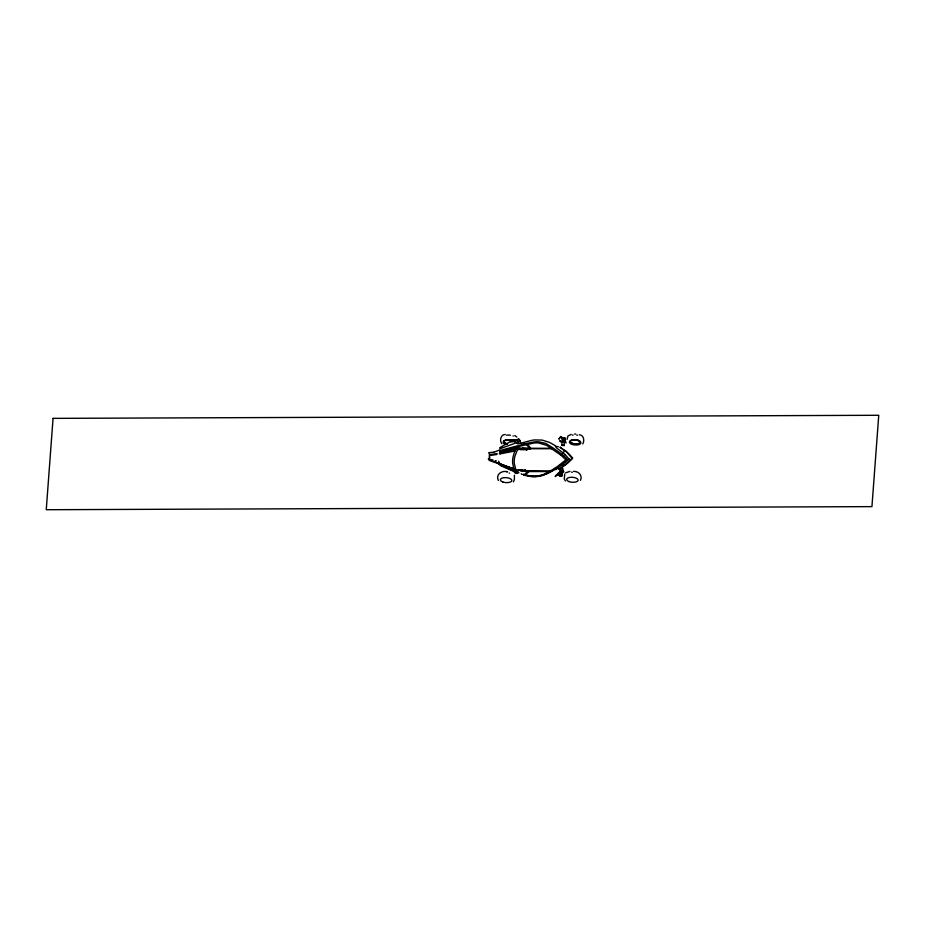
<?xml version="1.0" encoding="UTF-8"?>
<svg xmlns="http://www.w3.org/2000/svg" width="925" height="925" viewBox="0 0 925 925"><rect width="100%" height="100%" fill="white"/><g stroke="black" fill="none" stroke-linecap="round" stroke-linejoin="round"><path stroke-width="1.39" d="M527.366 448.694L527.308 449.654L520.047 449.666L519.942 448.96M561.961 475.774L561.961 475.739A5.978 5.307 -19.3 0 1 562.053 475.207L562.042 474.895A5.851 5.226 -15.1 0 0 561.961 475.554M507.64 471.796C502.044 470.12 495.407 474.213 498.367 480.514M505.212 434.426C500.622 434.438 499.35 440.82 501.824 443.746M513.421 481.867L514.381 479.497L514.404 475.207M564.712 474.028L564.296 479.104L565.429 480.965M580.461 480.376C582.796 475.658 578.703 471.068 573.569 471.392M582.796 443.931C584.565 440.924 584.057 435.074 579.281 434.692M567.071 439.456L567.904 436.022L571.188 434.357M489.822 456.962L489.764 457.829M489.152 460.164L489.475 454.071M499.408 464.5L499.454 463.714L507.42 466.674M519.642 448.001L518.624 447.92A4.532 4.093 1.9 0 0 517.699 447.989L517.931 450.117M520.798 470.397L520.752 471.068L527.701 471.53A7.099 3.041 4.3 0 0 528.742 471.565L549.357 471.542L552.075 469.865M522.428 448.44L522.486 447.769L529.377 448.232A7.099 3.041 4.3 0 0 530.488 448.278L551.161 448.29M529.285 449.145L530.314 448.741M530.568 448.741L526.88 449.203M561.787 448.44L565.545 450.88L572.101 458.245L562.527 466.917M489.603 459.841L516 469.946M564.77 438.196L564.77 438.161A5.978 5.307 -19.3 0 0 564.759 438.728M562.042 475.103L562.284 471.704A5.192 4.637 -15.1 0 0 561.579 471.958L561.429 472.028A6.278 5.608 -15.1 0 1 562.018 471.773L562.701 468.478L560.099 468.79L559.648 472.918A11.169 9.967 -15.1 0 1 560.619 472.351L561.209 472.132M561.359 472.062L561.093 472.189A9.77 8.718 -15.1 0 0 560.319 472.64L559.706 475.901L559.752 473.01M562.365 471.97L561.961 475.126M525.701 471.103L525.782 470.212L517.942 470.212A3.076 2.729 -18.1 0 1 517.318 470.108L515.977 469.912M515.757 469.553L508.53 467.553M517.584 441.144L517.41 441.711M517.722 441.919L519.665 440.635M563.394 452.764L563.545 452.406A1.919 0.752 -51.5 0 1 564.03 451.62L564.724 450.868L565.476 451.458M513.294 439.618L516.289 440.369M499.778 463.691L498.633 461.251M499.408 453.088L515.075 450.036L513.155 456.545A25.553 22.732 -18.1 0 0 512.647 463.217L513.872 468.778M517.769 472.895C516.809 473.912 516.37 469.357 517.457 473.126M517.584 473.057L517.931 472.363M517.156 450.44L514.843 456.383A25.576 22.755 -18.1 0 0 514.312 463.517L515.734 469.449M512.993 439.999L499.673 447.769M564.493 465.622A49.083 43.648 -18.1 0 0 572.459 458.511L572.61 458.083M510.519 441.953L513.086 441.711M565.302 454.799L568.967 458.892L562.423 464.547M522.926 474.328L524.325 474.779L527.597 471.519M553.578 470.293L548.548 472.976A42.92 38.168 -18.1 0 1 546.744 473.797L539.448 476.005L531.898 476.178A35.832 31.866 -18.1 0 1 529.112 475.762L525.192 475.034L528.857 471.565M569.06 458.8L557.96 467.125M560.677 441.792L559.764 440.705L560.978 441.688M565.557 472.86L569.95 471.38M557.879 474.444L558.469 473.993M556.977 475.392L560.087 473.369M565.036 454.557L563.279 453.053L561.857 454.163L553.763 448.44M564.528 465.009L562.146 466.616M561.209 464.951L562.25 464.616L559.613 466.454M563.614 465.645L562.585 464.593M557.532 466.397L565.903 459.887L561.244 455.435M554.457 469.75L557.498 467.807M561.891 470.201C558.839 471.993 547.82 483.613 562.816 470.097M562.296 467.067L561.556 467.53M556.781 466.882L552.919 469.333M558.307 467.298L557.671 467.703M551.335 471.288L543.287 475.346L535.748 476.826A25.888 21.495 -13.8 0 1 531.54 476.676L524.776 475.392M552.988 470.27L552.098 470.813M559.706 468.142L558.503 468.848M549.808 471.264L542.628 474.907L535.829 476.306A24.119 20.026 -13.8 0 1 531.783 476.225L525.435 475.092M505.362 444.428L505.443 444.382A5.804 2.498 4.3 0 1 504.102 440.913A5.804 2.498 4.3 0 1 511.999 440.716M558.804 469.079L560.481 467.796M560.608 473.137L562.099 472.652A10.187 9.146 -16.9 0 1 562.793 472.502M517.653 442.127L520.023 441.294M517.433 443.78L520.937 443.144M560.041 468.697L560.134 468.663A3.677 1.353 -5.1 0 1 560.481 468.57L560.897 468.478A6.591 2.428 -5.1 0 1 561.371 468.374L562.678 468.223M500.298 450.44L524.14 444.023L523.515 442.497L531.748 440.346A35.832 31.866 -18.1 0 1 534.592 439.93L542.119 440.08L549.103 442.277A42.92 38.168 -18.1 0 1 550.768 443.087L555.405 445.757M521.018 443.318L523.504 442.601M561.452 473.137L562.828 472.606M562.065 472.051L561.556 472.224A6.683 5.966 -15.1 0 0 561.186 472.386L560.226 476.017L561.718 476.028M560.955 455.204L546.733 445.353L538.315 442.913A24.119 22.547 -24.9 0 0 534.257 443.017L527.447 444.393M519.781 440.462L518.601 439.155M518.497 439.178L515.422 439.895M500.309 451.701L517.318 448.07M494.204 452.071L499.512 450.036L500.529 453.77M515.607 472.108L516.034 472.27M524.151 444.023L526.082 443.642M517.364 449.192L500.321 452.568L500.333 451.458L505.085 449.92L526.845 444.52M499.454 453.99L515.202 450.972M493.823 452.152L488.712 452.683L489.892 454.591M497.176 453.528L490.458 454.533M525.793 443.699L526.313 443.595A3.966 2.243 -14.3 0 0 526.857 443.433L534.13 441.907A25.888 24.212 -24.9 0 1 538.362 441.734L545.669 443.387L553.115 447.966M496.91 454.487L490.47 455.447M561.799 445.179L561.891 445.168A3.677 1.758 14.2 0 1 562.227 445.145L562.631 445.145A6.591 3.157 14.2 0 1 563.105 445.156L564.389 445.341M524.752 470.282L524.972 470.247A4.243 3.619 -16 0 1 525.446 470.339M518.832 449.365L519.642 449.307M563.868 471.889L562.805 469.831M556.781 469.322L555.937 469.414A6.082 5.411 -18.1 0 0 554.827 469.692M519.989 470.42L520.613 470.397M519.33 470.443L518.636 470.467M521.191 470.386L522.903 470.467M530.383 448.741L551.751 448.717M520.035 449.307L524.799 449.307M550.086 471.091L525.284 470.663M528.718 471.126L527.77 471.114M562.111 437.768L562.608 441.075L562.111 437.768L564.782 437.791M564.539 438.115L563.059 438.103L563.14 441.572A4.082 0.648 22.5 0 0 563.348 441.757L563.475 441.745A6.683 5.966 -15.1 0 0 563.811 441.907L564.296 442.104M559.29 475.681L561.961 475.704M574.61 434.022L575.766 434.068M518.705 470.12L520.59 470.154M521.168 448.995L522.163 449.018M517.746 470.455L516.902 470.397A4.532 4.093 1.9 0 1 516.046 470.212L515.745 470.108M521.157 470.178L522.856 470.305M522.729 449.041L524.417 449.226M508.357 467.194L510.866 468.547M558.446 446.717L557.659 446.636A6.082 5.411 -18.1 0 1 556.561 446.359M506.484 471.715L507.235 471.773M526.475 449.619L525.874 449.515M520.232 448.07L522.174 448.405M566.065 443.04L565.071 439.976L560.908 436.507L558.885 439.178L560.654 436.692L563.441 439.317M511.837 440.15L515.78 441.317L514.716 440.601A8.556 3.515 1 0 0 513.456 440.011M522.822 448.509L524.267 448.81M488.25 458.927L492.944 459.979M514.254 441.849L514.867 441.988M496.309 460.789L495.28 460.569M516.601 471.368L511.248 469.854M525.157 475.022L525.192 475.034A4.29 1.006 19.2 0 1 524.614 474.953L524.359 474.791M489.348 460.442L507.039 466.709M525.388 474.918L523.238 474.294M524.648 475.358L524.556 475.334A3.966 0.994 20 0 1 523.966 475.207L523.515 475.011M515.664 473.08L517.214 473.519M509.733 468.466L513.895 470.894M500.159 464.049L513.803 468.929L508.183 466.94M521.758 474.421L521.238 473.739M518.278 472.317L518.821 472.825L518.59 472.189M511.883 468.466L510.126 467.83M507.258 467.09L499.384 464.223M517.318 471.981L515.387 471.276M514.924 471.831L504.16 467.252M511.028 469.761L506.114 467.645M504.275 466.824L500.529 465.055M503.073 466.767L502.206 466.362M514.762 435.502L516.821 437.028M501.778 466.165L500.483 465.553M512.253 468.686L512.843 469.056M512.496 469.333L513.814 470.42M562.203 449.076L564.724 450.868M561.174 448.371L559.949 447.388M561.51 448.001L560.411 447.133M562.388 440.589L562.689 440.82A9.77 8.718 -15.1 0 0 563.371 441.26L563.845 441.526A5.192 4.637 -15.1 0 0 564.47 441.78M565.545 450.88L565.58 450.914A49.083 43.648 -18.1 0 1 572.494 457.979M562.007 454.279L564.285 456.256M563.279 453.053L557.625 448.764A7.088 4.509 54.4 0 1 556.503 447.688M516.393 442.751L499.916 448.787M564.319 456.303L565.672 457.632M514.288 471.681L511.12 468.906M566.135 458.118L567.476 459.609M508.623 466.778L509.189 467.518M557.012 475.508L559.382 474.086A9.551 8.498 -18.1 0 1 560.064 473.716M527.643 444.335L530.592 448.267M526.579 444.567L529.331 448.232M519.85 440.473L520.521 442.37M519.734 440.381L519.122 439.248M498.91 464.338L514.427 470.328A6.949 1.526 27.2 0 1 514.878 470.825M515.456 472.247L515.572 473.033M515.132 472.201L515.225 472.837M564.77 437.941A5.851 5.226 -15.1 0 0 564.747 438.508L564.828 442.127M564.585 442.185L564.747 438.647M507.524 443.919A4.926 2.116 4.3 0 1 504.518 440.762A4.926 2.116 4.3 0 1 511.86 440.45A5.134 2.208 4.3 0 0 509.64 439.837M507.467 444A5.134 2.208 4.3 0 1 503.801 441.826A5.134 2.208 4.3 0 1 506.784 439.837M506.461 435.224A5.804 2.498 4.3 0 1 510.473 435.224M513.028 435.929A5.804 2.498 4.3 0 1 513.34 436.068M509.224 473.068A5.804 2.498 4.3 0 1 509.571 473.172M572.402 435.166A5.804 2.498 4.3 0 1 573.13 435.039M576.772 435.085A5.804 2.498 4.3 0 1 577.558 435.236M571.523 472.212A5.804 2.498 4.3 0 1 572.344 472.212M562.897 441.768A11.169 9.967 -15.1 0 1 562.018 441.179L561.845 445.318L564.296 445.665L564.215 442.37A6.278 5.608 -15.1 0 1 563.533 442.104M516.763 440.462A9.504 3.33 -5.5 0 1 517.688 441.086M516.497 442.844A6.949 3.873 -23.1 0 1 516.913 443.376M511.143 468.697A8.556 3.827 7.6 0 1 512.415 469.357M514.161 471.692A9.504 4.706 14.8 0 1 515.132 472.837M556.26 447.492A3.249 2.023 54.2 0 1 555.324 445.746M526.972 449.758A4.243 3.908 -23.2 0 1 526.498 449.723M526.915 449.377A4.417 2.44 5 0 1 525.943 449.307M567.118 459.771A1.711 0.728 4.3 0 1 566.586 459.875M527.354 444.335A4.29 2.486 -13.6 0 1 526.845 444.451M525.227 470.478A4.417 1.318 3.6 0 1 524.44 470.432M53.06 418.366L46.25 509.721L871.94 506.634L878.75 415.279L53.06 418.366M502.818 481.994A5.804 2.498 4.3 0 0 511.849 480.653A5.804 2.498 4.3 0 0 503.535 477.728A5.804 2.498 4.3 0 0 502.818 481.994M572.459 443.433A4.926 2.116 4.3 0 0 580.114 442.289A4.926 2.116 4.3 0 0 573.061 439.803A4.926 2.116 4.3 0 0 572.459 443.433M572.344 443.491A5.134 2.208 4.3 0 0 580.322 442.312A5.134 2.208 4.3 0 0 572.968 439.722A5.134 2.208 4.3 0 0 572.344 443.491M571.916 444.37A5.804 2.498 4.3 0 0 580.935 443.029A5.804 2.498 4.3 0 0 572.633 440.092A5.804 2.498 4.3 0 0 571.916 444.37M569.129 481.636A5.804 2.498 4.3 0 0 578.16 480.295A5.804 2.498 4.3 0 0 569.846 477.369A5.804 2.498 4.3 0 0 569.129 481.636"/></g></svg>
